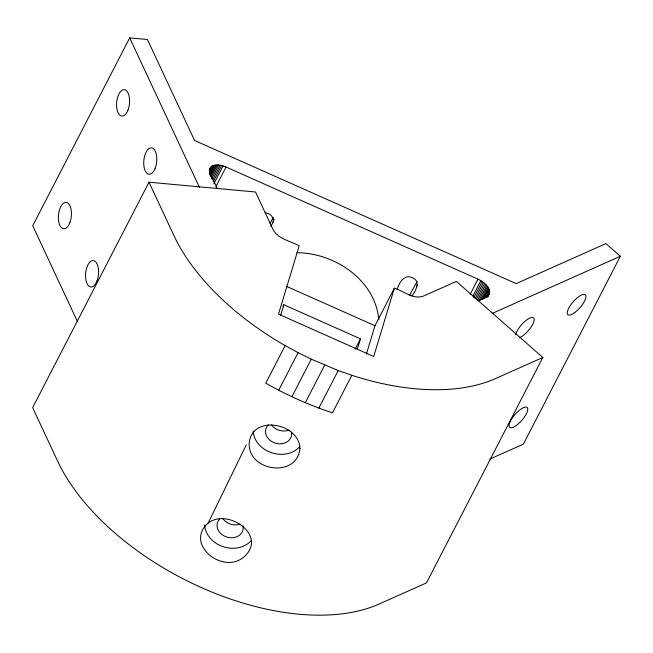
<?xml version="1.0" encoding="UTF-8"?>
<svg xmlns="http://www.w3.org/2000/svg" width="653" height="653" viewBox="0 0 653 653"><rect width="100%" height="100%" fill="white"/><g stroke="black" fill="none" stroke-linecap="round" stroke-linejoin="round"><path stroke-width="0.98" d="M477.931 300.69C482.967 299.294 492.68 295.67 488.811 288.667C486.607 284.243 482.387 281.198 478.004 279.158L226.052 167.021C221.677 165.201 216.257 163.821 211.85 166.278C204.536 172.457 216.233 182.228 217.033 188.635M270.783 226.656L273.044 222.273L273.909 219.065M411.978 295.972C415.847 290.536 421.054 281.304 412.353 277.656C404.387 273.754 398.926 282.871 397.204 289.401M273.044 222.273L273.876 219.514M280.643 315.423L283.867 304.755L360.464 338.85L357.24 349.518M366.406 354.057L374.977 325.725L394.363 288.153C403.432 290.887 412.908 299.629 423.071 296.233L456.357 281.394L542.823 357.477L426.466 582.909L379.132 604.025A204.005 114.079 27.3 0 1 201.606 587.676A204.005 114.079 27.3 0 1 57.488 460.871L32.65 407.627L149.006 182.195L255.527 192.006L272.978 229.423C278.072 239.153 290.471 241.006 299.196 245.797L278.521 314.142L373.696 356.497L394.363 288.153M416.957 286.332L417.52 284.488M208.168 523.053C228.134 507.626 268.089 535.917 243.985 556.862C223.179 575.26 184.064 544.186 208.168 523.053L246.303 444.856M489.962 459.035L523.388 444.122L620.35 256.262L605.935 243.585L516.188 283.622L194.545 140.468L147.447 39.515L129.694 37.882L32.732 225.742L77.503 321.7M209.515 169.331L210.454 167.519M209.213 170.466L211.082 166.85M209.515 170.792L211.85 166.278M209.482 172.123L212.739 165.797M209.564 173.551L213.76 165.421M209.752 175.094L214.878 165.16M210.495 175.845L216.094 165.005M211.327 176.702L217.392 164.964M211.76 178.579L218.755 165.038M212.715 179.673L220.175 165.217M213.237 181.771L221.628 165.511M213.776 183.983L223.097 165.919M215.792 186.897L226.052 167.021M270.048 223.506L273.215 217.367M282.969 306.494L283.867 304.755M149.006 182.195L173.845 235.439A204.005 114.079 27.3 0 0 285.157 345.6L265.771 383.172C286.961 395.22 309.302 405.235 332.459 412.859L351.853 375.287A204.005 114.079 27.3 0 0 495.488 378.593L542.823 357.477M278.692 390.225L298.078 352.653L285.157 345.6M291.891 396.755L311.285 359.183L338.238 370.529L351.853 375.287M305.294 402.721L324.688 365.149M318.844 408.101L338.238 370.529M355.101 349.257L360.464 338.85M417.136 281.427L409.382 295.662M470.078 294.511L478.004 279.158M472.919 295.98L480.845 280.627M473.792 297.735L482.183 281.476M475.058 298.65L483.449 282.398M476.241 299.621L484.632 283.369M477.319 300.641L485.71 284.382M478.755 300.788L486.681 285.434M480.535 300.054L487.522 286.504M482.175 299.327L488.24 287.589M483.685 298.601L488.811 288.667M485.048 297.866L489.244 289.736M486.256 297.099L489.521 290.773M486.844 297.205L489.644 291.785M487.75 296.356L489.611 292.74M487.685 297.18L489.424 293.638M492.223 313.424L620.35 256.262M296.903 252.711C334.654 252.882 374.977 279.876 378.838 319.456M265.142 212.78C269.314 213.033 273.656 216.437 273.354 220.902M286.267 286.243L374.977 325.725M298.078 352.653L311.285 359.183M129.694 37.882L199.434 187.346M299.58 446.734A25.753 21.239 16.8 0 1 271.468 452.709A25.753 21.239 16.8 0 1 253.193 431.029M251.103 540.668A25.753 21.239 16.8 0 1 222.983 546.643A25.753 21.239 16.8 0 1 204.716 524.955M242.989 525.877A13.264 10.938 16.8 0 1 227.073 537.133A13.264 10.938 16.8 0 1 219.637 519.029M515.625 334.671A13.264 4.489 -48.7 0 1 527.942 319.088A13.264 4.489 -48.7 0 1 533.15 323.455A13.264 4.489 -48.7 0 1 519.315 337.764M291.532 432.253A13.264 10.938 16.8 0 1 274.023 442.669L273.264 442.334A13.264 10.938 16.8 0 1 268.334 424.874M240.124 524.13A13.264 10.938 16.8 0 1 222.844 518.572M289.01 430.049A13.264 10.938 16.8 0 1 277.909 429.829L277.15 429.494A13.264 10.938 16.8 0 1 271.575 424.997M299.964 448.399C297.401 478.151 248.63 471.882 249.152 443.648C251.266 414.19 299.115 422.711 299.964 448.399M516.458 425.34A13.264 4.489 -48.7 0 0 527.355 407.643A13.264 4.489 -48.7 0 0 511.462 419.267A13.264 4.489 -48.7 0 0 516.458 425.34M574.632 312.624A13.264 4.489 -48.7 0 0 585.529 294.919A13.264 4.489 -48.7 0 0 569.636 306.551A13.264 4.489 -48.7 0 0 574.632 312.624M128.021 109.998A13.264 6.448 -84.7 0 0 124.323 89.649A13.264 6.448 -84.7 0 0 116.911 108.904A13.264 6.448 -84.7 0 0 128.021 109.998M69.847 222.714A13.264 6.448 -84.7 0 0 66.141 202.365A13.264 6.448 -84.7 0 0 58.729 221.62A13.264 6.448 -84.7 0 0 69.847 222.714M97.003 280.937A13.264 6.448 -84.7 0 0 93.306 260.58A13.264 6.448 -84.7 0 0 85.894 279.835A13.264 6.448 -84.7 0 0 97.003 280.937M155.185 168.221A13.264 6.448 -84.7 0 0 151.488 147.864A13.264 6.448 -84.7 0 0 144.076 167.119A13.264 6.448 -84.7 0 0 155.185 168.221"/></g></svg>
